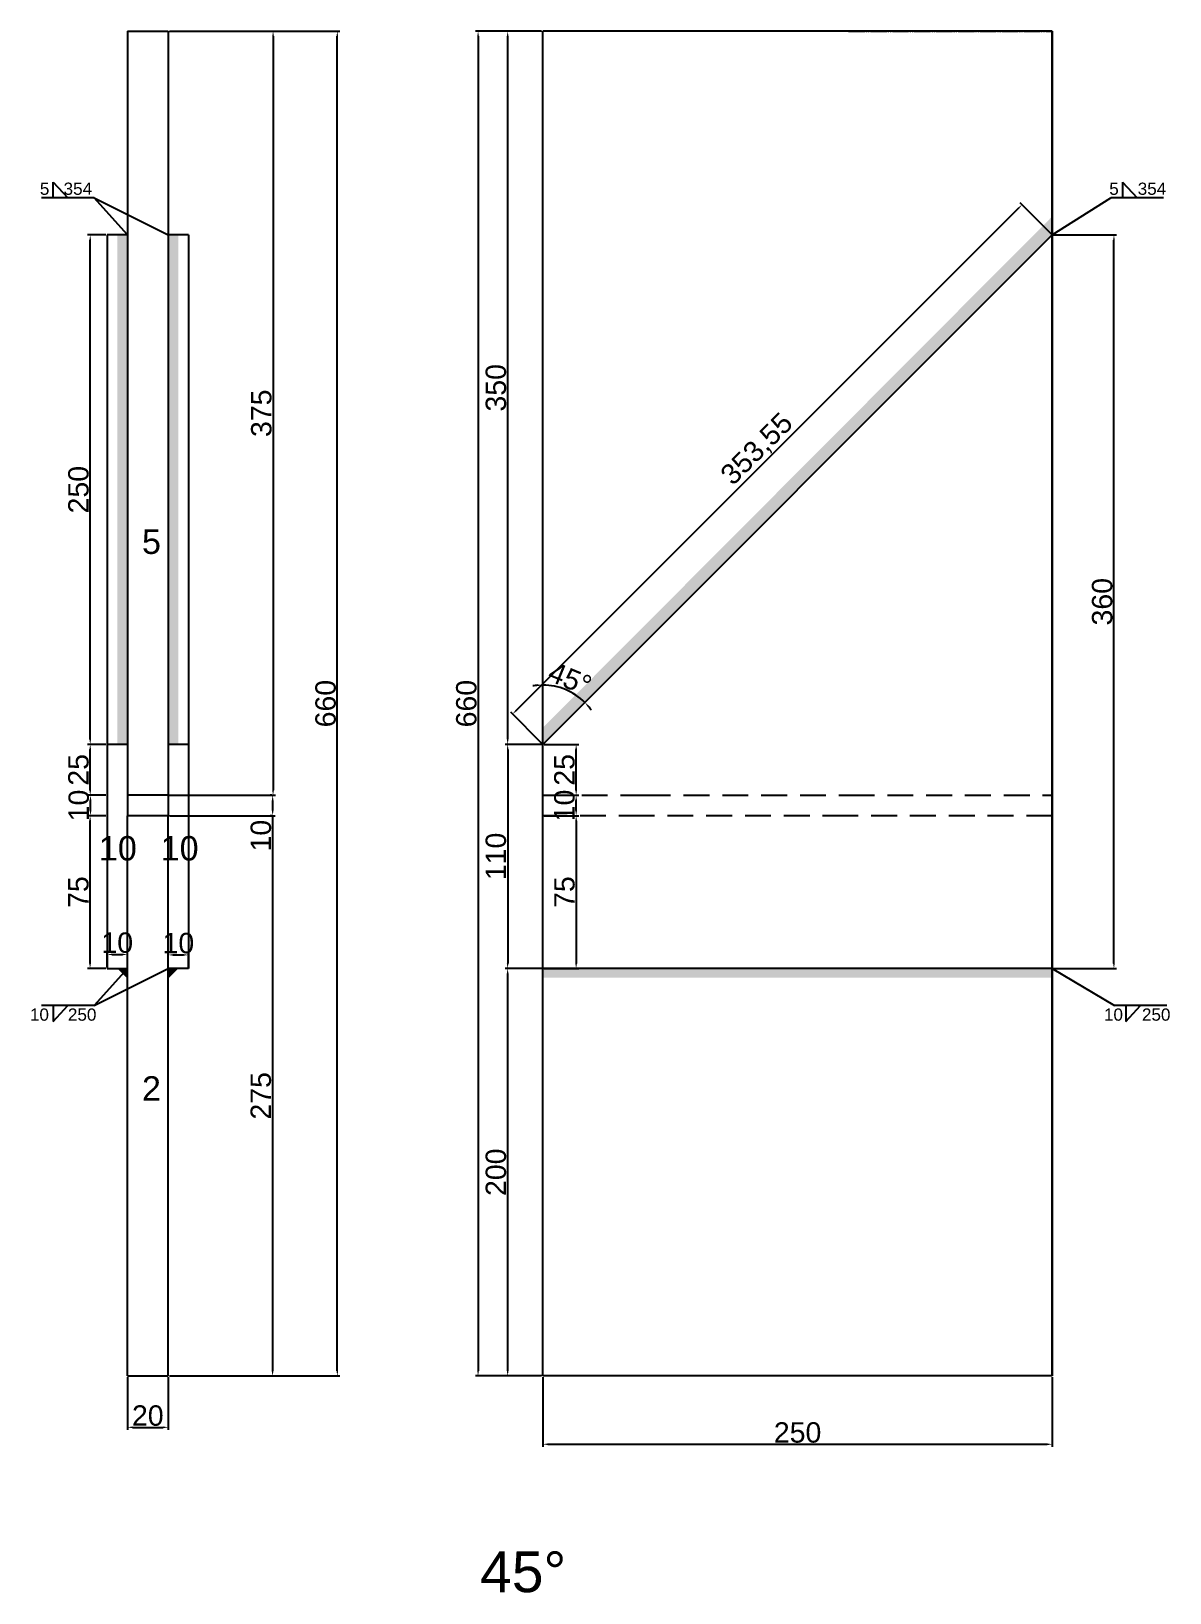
# Model space of a CAD drawing. Header units: millimetres. Extents: x 2042 to 7979, y 1265 to 2032.
# Drawn here: x 4165 to 4723, y 1265 to 2032 of the extents above; entities that cross this region are included whole.
import ezdxf

# ---------------------------------------------------------------- set-up
doc = ezdxf.new("R2010")
doc.units = ezdxf.units.MM
doc.linetypes.add('DASHED', pattern=[19.05, 12.7, -6.35])
doc.linetypes.add('JIS_09_08', pattern=[10.75, 8, -0.55, 0.55, -0.55, 0.55, -0.55])
for name, color, linetype in [('尺寸标注', 6, 'Continuous'), ('标号', 4, 'Continuous'), ('焊缝', 250, 'Continuous')]:
    doc.layers.add(name, color=color, linetype=linetype)
doc.styles.get("Standard").update_dxf_attribs({"font": 'arial.ttf'})
doc.dimstyles.new('ISO-25-JHF', dxfattribs={"dimtxt": 10, "dimasz": 2.5, "dimexe": 1.25, "dimexo": 0.625, "dimtad": 1, "dimtxsty": 'Standard', "dimcen": 2.5, "dimadec": 0, "dimazin": 0, "dimtfac": 1, "dimtmove": 0, "dimatfit": 3, "dimfxl": 0, "dimarcsym": 0})

# ---------------------------------------------------------------- blocks, each defined once
blk = doc.blocks.new('*D304')
at = {"layer": 'Defpoints', "color": 0, "transparency": 16777216}
for p in [(4211.84, 1371.65), (4231.84, 1371.65), (4231.84, 1346.45)]:
    blk.add_point(p, dxfattribs=at)
at = {"layer": '尺寸标注', "color": 0, "lineweight": -2, "transparency": 16777216}
for p, q in [((4211.84, 1371.02), (4211.84, 1345.2)), ((4231.84, 1371.02), (4231.84, 1345.2)), ((4214.34, 1346.45), (4229.34, 1346.45))]:
    blk.add_line(p, q, dxfattribs=at)
at = {"layer": '尺寸标注', "color": 0, "transparency": 16777216}
for points in [[(4214.34, 1346.87), (4214.34, 1346.03), (4211.84, 1346.45)], [(4229.34, 1346.87), (4229.34, 1346.03), (4231.84, 1346.45)]]:
    blk.add_solid(points, dxfattribs=at)
at = {"layer": '尺寸标注', "color": 0, "transparency": 16777216, "insert": (4221.84, 1352.18), "char_height": 10, "attachment_point": 5}
blk.add_mtext('20', dxfattribs=at)
blk = doc.blocks.new('*D305')
at = {"layer": 'Defpoints', "color": 0, "transparency": 16777216}
for p in [(4201.84, 1571.65), (4211.84, 1578.53), (4211.84, 1571.65)]:
    blk.add_point(p, dxfattribs=at)
at = {"layer": '尺寸标注', "color": 0, "lineweight": -2, "transparency": 16777216}
for p, q in [((4201.84, 1572.27), (4201.84, 1579.78)), ((4211.84, 1572.27), (4211.84, 1579.78)), ((4204.34, 1578.53), (4209.34, 1578.53))]:
    blk.add_line(p, q, dxfattribs=at)
at = {"layer": '尺寸标注', "color": 0, "transparency": 16777216}
for points in [[(4204.34, 1578.95), (4204.34, 1578.11), (4201.84, 1578.53)], [(4209.34, 1578.95), (4209.34, 1578.11), (4211.84, 1578.53)]]:
    blk.add_solid(points, dxfattribs=at)
at = {"layer": '尺寸标注', "color": 0, "transparency": 16777216, "insert": (4206.84, 1584.26), "char_height": 10, "attachment_point": 5}
blk.add_mtext('10', dxfattribs=at)
blk = doc.blocks.new('*D306')
at = {"layer": 'Defpoints', "color": 0, "transparency": 16777216}
for p in [(4231.84, 1571.65), (4241.84, 1578.32), (4241.84, 1571.65)]:
    blk.add_point(p, dxfattribs=at)
at = {"layer": '尺寸标注', "color": 0, "lineweight": -2, "transparency": 16777216}
for p, q in [((4231.84, 1572.27), (4231.84, 1579.57)), ((4241.84, 1572.27), (4241.84, 1579.57)), ((4234.34, 1578.32), (4239.34, 1578.32))]:
    blk.add_line(p, q, dxfattribs=at)
at = {"layer": '尺寸标注', "color": 0, "transparency": 16777216}
for points in [[(4234.34, 1578.73), (4234.34, 1577.9), (4231.84, 1578.32)], [(4239.34, 1578.73), (4239.34, 1577.9), (4241.84, 1578.32)]]:
    blk.add_solid(points, dxfattribs=at)
at = {"layer": '尺寸标注', "color": 0, "transparency": 16777216, "insert": (4236.84, 1584.05), "char_height": 10, "attachment_point": 5}
blk.add_mtext('10', dxfattribs=at)
blk = doc.blocks.new('*D213')
at = {"layer": 'Defpoints', "color": 0, "transparency": 16777216}
for p in [(4231.84, 2031.65), (4231.84, 1656.65), (4283.31, 1656.65)]:
    blk.add_point(p, dxfattribs=at)
at = {"layer": '尺寸标注', "color": 0, "lineweight": -2, "transparency": 16777216}
for p, q in [((4232.47, 2031.65), (4284.56, 2031.65)), ((4283.31, 2029.15), (4283.31, 1659.15)), ((4232.47, 1656.65), (4284.56, 1656.65))]:
    blk.add_line(p, q, dxfattribs=at)
at = {"layer": '尺寸标注', "color": 0, "transparency": 16777216}
for points in [[(4282.89, 2029.15), (4283.73, 2029.15), (4283.31, 2031.65)], [(4282.89, 1659.15), (4283.73, 1659.15), (4283.31, 1656.65)]]:
    blk.add_solid(points, dxfattribs=at)
at = {"layer": '尺寸标注', "color": 0, "transparency": 16777216, "insert": (4277.58, 1844.15), "char_height": 10, "attachment_point": 5, "rotation": 90}
blk.add_mtext('375', dxfattribs=at)
blk = doc.blocks.new('*D214')
at = {"layer": 'Defpoints', "color": 0, "transparency": 16777216}
for p in [(4283.31, 1656.65), (4283.1, 1646.65), (4283.31, 1646.65)]:
    blk.add_point(p, dxfattribs=at)
at = {"layer": '尺寸标注', "color": 0, "lineweight": -2, "transparency": 16777216}
for p, q in [((4282.69, 1656.65), (4281.85, 1656.65)), ((4283.1, 1654.15), (4283.1, 1649.15)), ((4282.69, 1646.65), (4281.85, 1646.65)), ((4283.1, 1646.65), (4283.1, 1629.55))]:
    blk.add_line(p, q, dxfattribs=at)
at = {"layer": '尺寸标注', "color": 0, "transparency": 16777216}
for points in [[(4282.69, 1654.15), (4283.52, 1654.15), (4283.1, 1656.65)], [(4282.69, 1649.15), (4283.52, 1649.15), (4283.1, 1646.65)]]:
    blk.add_solid(points, dxfattribs=at)
at = {"layer": '尺寸标注', "color": 0, "transparency": 16777216, "insert": (4277.37, 1636.85), "char_height": 10, "attachment_point": 5, "rotation": 90}
blk.add_mtext('10', dxfattribs=at)
blk = doc.blocks.new('*D307')
at = {"layer": 'Defpoints', "color": 0, "transparency": 16777216}
for p in [(4231.84, 2031.65), (4314.84, 2031.65), (4231.84, 1371.65)]:
    blk.add_point(p, dxfattribs=at)
at = {"layer": '尺寸标注', "color": 0, "lineweight": -2, "transparency": 16777216}
for p, q in [((4232.47, 2031.65), (4316.09, 2031.65)), ((4314.84, 1374.15), (4314.84, 2029.15)), ((4232.47, 1371.65), (4316.09, 1371.65))]:
    blk.add_line(p, q, dxfattribs=at)
at = {"layer": '尺寸标注', "color": 0, "transparency": 16777216}
for points in [[(4314.42, 2029.15), (4315.25, 2029.15), (4314.84, 2031.65)], [(4314.42, 1374.15), (4315.25, 1374.15), (4314.84, 1371.65)]]:
    blk.add_solid(points, dxfattribs=at)
at = {"layer": '尺寸标注', "color": 0, "transparency": 16777216, "insert": (4309.11, 1701.65), "char_height": 10, "attachment_point": 5, "rotation": 90}
blk.add_mtext('660', dxfattribs=at)
blk = doc.blocks.new('*D308')
at = {"layer": 'Defpoints', "color": 0, "transparency": 16777216}
for p in [(4231.84, 1646.65), (4231.84, 1371.65), (4283.07, 1371.65)]:
    blk.add_point(p, dxfattribs=at)
at = {"layer": '尺寸标注', "color": 0, "lineweight": -2, "transparency": 16777216}
for p, q in [((4232.47, 1646.65), (4284.32, 1646.65)), ((4283.07, 1644.15), (4283.07, 1374.15)), ((4232.47, 1371.65), (4284.32, 1371.65))]:
    blk.add_line(p, q, dxfattribs=at)
at = {"layer": '尺寸标注', "color": 0, "transparency": 16777216}
for points in [[(4282.65, 1644.15), (4283.49, 1644.15), (4283.07, 1646.65)], [(4282.65, 1374.15), (4283.49, 1374.15), (4283.07, 1371.65)]]:
    blk.add_solid(points, dxfattribs=at)
at = {"layer": '尺寸标注', "color": 0, "transparency": 16777216, "insert": (4277.34, 1509.15), "char_height": 10, "attachment_point": 5, "rotation": 90}
blk.add_mtext('275', dxfattribs=at)
blk = doc.blocks.new('*D309')
at = {"layer": 'Defpoints', "color": 0, "transparency": 16777216}
for p in [(4193.52, 1646.65), (4201.84, 1646.65), (4201.84, 1571.65)]:
    blk.add_point(p, dxfattribs=at)
at = {"layer": '尺寸标注', "color": 0, "lineweight": -2, "transparency": 16777216}
for p, q in [((4201.22, 1646.65), (4192.27, 1646.65)), ((4193.52, 1574.15), (4193.52, 1644.15)), ((4201.22, 1571.65), (4192.27, 1571.65))]:
    blk.add_line(p, q, dxfattribs=at)
at = {"layer": '尺寸标注', "color": 0, "transparency": 16777216}
for points in [[(4193.1, 1644.15), (4193.93, 1644.15), (4193.52, 1646.65)], [(4193.1, 1574.15), (4193.93, 1574.15), (4193.52, 1571.65)]]:
    blk.add_solid(points, dxfattribs=at)
at = {"layer": '尺寸标注', "color": 0, "transparency": 16777216, "insert": (4187.81, 1609.15), "char_height": 10, "attachment_point": 5, "rotation": 90}
blk.add_mtext('75', dxfattribs=at)
blk = doc.blocks.new('*D310')
at = {"layer": 'Defpoints', "color": 0, "transparency": 16777216}
for p in [(4193.57, 1681.65), (4201.84, 1681.65), (4201.84, 1656.65)]:
    blk.add_point(p, dxfattribs=at)
at = {"layer": '尺寸标注', "color": 0, "lineweight": -2, "transparency": 16777216}
for p, q in [((4201.22, 1681.65), (4192.32, 1681.65)), ((4193.57, 1659.15), (4193.57, 1679.15)), ((4201.22, 1656.65), (4192.32, 1656.65))]:
    blk.add_line(p, q, dxfattribs=at)
at = {"layer": '尺寸标注', "color": 0, "transparency": 16777216}
for points in [[(4193.16, 1679.15), (4193.99, 1679.15), (4193.57, 1681.65)], [(4193.16, 1659.15), (4193.99, 1659.15), (4193.57, 1656.65)]]:
    blk.add_solid(points, dxfattribs=at)
at = {"layer": '尺寸标注', "color": 0, "transparency": 16777216, "insert": (4187.84, 1669.15), "char_height": 10, "attachment_point": 5, "rotation": 90}
blk.add_mtext('25', dxfattribs=at)
blk = doc.blocks.new('*D215')
at = {"layer": 'Defpoints', "color": 0, "transparency": 16777216}
for p in [(4193.72, 1656.65), (4201.84, 1656.65), (4201.84, 1646.65)]:
    blk.add_point(p, dxfattribs=at)
at = {"layer": '尺寸标注', "color": 0, "lineweight": -2, "transparency": 16777216}
for p, q in [((4201.22, 1656.65), (4192.47, 1656.65)), ((4193.72, 1649.15), (4193.72, 1654.15)), ((4201.22, 1646.65), (4192.47, 1646.65))]:
    blk.add_line(p, q, dxfattribs=at)
at = {"layer": '尺寸标注', "color": 0, "transparency": 16777216}
for points in [[(4193.31, 1654.15), (4194.14, 1654.15), (4193.72, 1656.65)], [(4193.31, 1649.15), (4194.14, 1649.15), (4193.72, 1646.65)]]:
    blk.add_solid(points, dxfattribs=at)
at = {"layer": '尺寸标注', "color": 0, "transparency": 16777216, "insert": (4187.99, 1651.65), "char_height": 10, "attachment_point": 5, "rotation": 90}
blk.add_mtext('10', dxfattribs=at)
blk = doc.blocks.new('*D216')
at = {"layer": 'Defpoints', "color": 0, "transparency": 16777216}
for p in [(4415.7, 1981.65), (4515.7, 1781.65), (4430.26, 1706.86), (4415.7, 1681.65), (4415.7, 1321.65)]:
    blk.add_point(p, dxfattribs=at)
at = {"layer": '尺寸标注', "color": 0, "lineweight": -2, "transparency": 16777216}
for start, end in [(94.92197, 99.84395), (45, 90), (35.15605, 40.07803)]:
    blk.add_arc((4415.7, 1681.65), 29.11, start, end, dxfattribs=at)
at = {"layer": '尺寸标注', "color": 0, "transparency": 16777216}
for points in [[(4413.19, 1711.07), (4413.22, 1710.24), (4415.7, 1710.76)], [(4437.67, 1700.11), (4438.28, 1700.67), (4436.29, 1702.23)]]:
    blk.add_solid(points, dxfattribs=at)
at = {"layer": '尺寸标注', "color": 0, "transparency": 16777216, "insert": (4429.03, 1713.82), "char_height": 10, "attachment_point": 5, "rotation": 337.5}
blk.add_mtext('45°', dxfattribs=at)
blk = doc.blocks.new('*D202')
at = {"layer": 'Defpoints', "color": 0, "transparency": 16777216}
for p in [(4415.7, 1371.65), (4665.7, 1371.65), (4665.7, 1338.15)]:
    blk.add_point(p, dxfattribs=at)
at = {"layer": '尺寸标注', "color": 0, "lineweight": -2, "transparency": 16777216}
for p, q in [((4415.7, 1371.02), (4415.7, 1336.9)), ((4665.7, 1371.02), (4665.7, 1336.9)), ((4418.2, 1338.15), (4663.2, 1338.15))]:
    blk.add_line(p, q, dxfattribs=at)
at = {"layer": '尺寸标注', "color": 0, "transparency": 16777216}
for points in [[(4418.2, 1338.56), (4418.2, 1337.73), (4415.7, 1338.15)], [(4663.2, 1338.56), (4663.2, 1337.73), (4665.7, 1338.15)]]:
    blk.add_solid(points, dxfattribs=at)
at = {"layer": '尺寸标注', "color": 0, "transparency": 16777216, "insert": (4540.7, 1343.88), "char_height": 10, "attachment_point": 5}
blk.add_mtext('250', dxfattribs=at)
blk = doc.blocks.new('*D279')
at = {"layer": 'Defpoints', "color": 0, "transparency": 16777216}
for p in [(4415.7, 2031.65), (4383.91, 1371.65), (4415.7, 1371.65)]:
    blk.add_point(p, dxfattribs=at)
at = {"layer": '尺寸标注', "color": 0, "lineweight": -2, "transparency": 16777216}
for p, q in [((4415.08, 2031.65), (4382.66, 2031.65)), ((4383.91, 2029.15), (4383.91, 1374.15)), ((4415.08, 1371.65), (4382.66, 1371.65))]:
    blk.add_line(p, q, dxfattribs=at)
at = {"layer": '尺寸标注', "color": 0, "transparency": 16777216}
for points in [[(4383.5, 2029.15), (4384.33, 2029.15), (4383.91, 2031.65)], [(4383.5, 1374.15), (4384.33, 1374.15), (4383.91, 1371.65)]]:
    blk.add_solid(points, dxfattribs=at)
at = {"layer": '尺寸标注', "color": 0, "transparency": 16777216, "insert": (4378.18, 1701.65), "char_height": 10, "attachment_point": 5, "rotation": 90}
blk.add_mtext('660', dxfattribs=at)
blk = doc.blocks.new('*D280')
at = {"layer": 'Defpoints', "color": 0, "transparency": 16777216}
for p in [(4665.7, 1931.65), (4695.94, 1931.65), (4665.7, 1571.65)]:
    blk.add_point(p, dxfattribs=at)
at = {"layer": '尺寸标注', "color": 0, "lineweight": -2, "transparency": 16777216}
for p, q in [((4666.33, 1931.65), (4697.19, 1931.65)), ((4695.94, 1574.15), (4695.94, 1929.15)), ((4666.33, 1571.65), (4697.19, 1571.65))]:
    blk.add_line(p, q, dxfattribs=at)
at = {"layer": '尺寸标注', "color": 0, "transparency": 16777216}
for points in [[(4695.52, 1929.15), (4696.36, 1929.15), (4695.94, 1931.65)], [(4695.52, 1574.15), (4696.36, 1574.15), (4695.94, 1571.65)]]:
    blk.add_solid(points, dxfattribs=at)
at = {"layer": '尺寸标注', "color": 0, "transparency": 16777216, "insert": (4690.21, 1751.65), "char_height": 10, "attachment_point": 5, "rotation": 90}
blk.add_mtext('360', dxfattribs=at)
blk = doc.blocks.new('*D281')
at = {"layer": 'Defpoints', "color": 0, "transparency": 16777216}
for p in [(4415.7, 1681.65), (4398.43, 1571.65), (4415.7, 1571.65)]:
    blk.add_point(p, dxfattribs=at)
at = {"layer": '尺寸标注', "color": 0, "lineweight": -2, "transparency": 16777216}
for p, q in [((4415.08, 1681.65), (4397.18, 1681.65)), ((4398.43, 1679.15), (4398.43, 1574.15)), ((4415.08, 1571.65), (4397.18, 1571.65))]:
    blk.add_line(p, q, dxfattribs=at)
at = {"layer": '尺寸标注', "color": 0, "transparency": 16777216}
for points in [[(4398.01, 1679.15), (4398.84, 1679.15), (4398.43, 1681.65)], [(4398.01, 1574.15), (4398.84, 1574.15), (4398.43, 1571.65)]]:
    blk.add_solid(points, dxfattribs=at)
at = {"layer": '尺寸标注', "color": 0, "transparency": 16777216, "insert": (4392.69, 1626.65), "char_height": 10, "attachment_point": 5, "rotation": 90}
blk.add_mtext('110', dxfattribs=at)
blk = doc.blocks.new('*D282')
at = {"layer": 'Defpoints', "color": 0, "transparency": 16777216}
for p in [(4415.7, 1646.65), (4415.7, 1571.65), (4432.04, 1571.65)]:
    blk.add_point(p, dxfattribs=at)
at = {"layer": '尺寸标注', "color": 0, "lineweight": -2, "transparency": 16777216}
for p, q in [((4416.33, 1646.65), (4433.29, 1646.65)), ((4432.04, 1644.15), (4432.04, 1574.15)), ((4416.33, 1571.65), (4433.29, 1571.65))]:
    blk.add_line(p, q, dxfattribs=at)
at = {"layer": '尺寸标注', "color": 0, "transparency": 16777216}
for points in [[(4431.62, 1644.15), (4432.46, 1644.15), (4432.04, 1646.65)], [(4431.62, 1574.15), (4432.46, 1574.15), (4432.04, 1571.65)]]:
    blk.add_solid(points, dxfattribs=at)
at = {"layer": '尺寸标注', "color": 0, "transparency": 16777216, "insert": (4426.33, 1609.15), "char_height": 10, "attachment_point": 5, "rotation": 90}
blk.add_mtext('75', dxfattribs=at)
blk = doc.blocks.new('*D283')
at = {"layer": 'Defpoints', "color": 0, "transparency": 16777216}
for p in [(4415.7, 1656.65), (4432.04, 1656.65), (4415.7, 1646.65)]:
    blk.add_point(p, dxfattribs=at)
at = {"layer": '尺寸标注', "color": 0, "lineweight": -2, "transparency": 16777216}
for p, q in [((4416.33, 1656.65), (4433.29, 1656.65)), ((4432.04, 1649.15), (4432.04, 1654.15)), ((4416.33, 1646.65), (4433.29, 1646.65))]:
    blk.add_line(p, q, dxfattribs=at)
at = {"layer": '尺寸标注', "color": 0, "transparency": 16777216}
for points in [[(4431.62, 1654.15), (4432.46, 1654.15), (4432.04, 1656.65)], [(4431.62, 1649.15), (4432.46, 1649.15), (4432.04, 1646.65)]]:
    blk.add_solid(points, dxfattribs=at)
at = {"layer": '尺寸标注', "color": 0, "transparency": 16777216, "insert": (4426.31, 1651.65), "char_height": 10, "attachment_point": 5, "rotation": 90}
blk.add_mtext('10', dxfattribs=at)
blk = doc.blocks.new('*D203')
at = {"layer": 'Defpoints', "color": 0, "transparency": 16777216}
for p in [(4415.7, 1681.65), (4432.04, 1681.65), (4415.7, 1656.65)]:
    blk.add_point(p, dxfattribs=at)
at = {"layer": '尺寸标注', "color": 0, "lineweight": -2, "transparency": 16777216}
for p, q in [((4416.33, 1681.65), (4433.29, 1681.65)), ((4432.04, 1659.15), (4432.04, 1679.15)), ((4416.33, 1656.65), (4433.29, 1656.65))]:
    blk.add_line(p, q, dxfattribs=at)
at = {"layer": '尺寸标注', "color": 0, "transparency": 16777216}
for points in [[(4431.62, 1679.15), (4432.46, 1679.15), (4432.04, 1681.65)], [(4431.62, 1659.15), (4432.46, 1659.15), (4432.04, 1656.65)]]:
    blk.add_solid(points, dxfattribs=at)
at = {"layer": '尺寸标注', "color": 0, "transparency": 16777216, "insert": (4426.31, 1669.15), "char_height": 10, "attachment_point": 5, "rotation": 90}
blk.add_mtext('25', dxfattribs=at)
blk = doc.blocks.new('*D284')
at = {"layer": 'Defpoints', "color": 0, "transparency": 16777216}
for p in [(4398.43, 1571.65), (4415.7, 1571.65), (4415.7, 1371.65)]:
    blk.add_point(p, dxfattribs=at)
at = {"layer": '尺寸标注', "color": 0, "lineweight": -2, "transparency": 16777216}
for p, q in [((4415.08, 1571.65), (4397.18, 1571.65)), ((4398.43, 1374.15), (4398.43, 1569.15)), ((4415.08, 1371.65), (4397.18, 1371.65))]:
    blk.add_line(p, q, dxfattribs=at)
at = {"layer": '尺寸标注', "color": 0, "transparency": 16777216}
for points in [[(4398.01, 1569.15), (4398.84, 1569.15), (4398.43, 1571.65)], [(4398.01, 1374.15), (4398.84, 1374.15), (4398.43, 1371.65)]]:
    blk.add_solid(points, dxfattribs=at)
at = {"layer": '尺寸标注', "color": 0, "transparency": 16777216, "insert": (4392.69, 1471.65), "char_height": 10, "attachment_point": 5, "rotation": 90}
blk.add_mtext('200', dxfattribs=at)
blk = doc.blocks.new('*D204')
at = {"layer": 'Defpoints', "color": 0, "transparency": 16777216}
for p in [(4398.43, 2031.65), (4415.7, 2031.65), (4415.7, 1681.65)]:
    blk.add_point(p, dxfattribs=at)
at = {"layer": '尺寸标注', "color": 0, "lineweight": -2, "transparency": 16777216}
for p, q in [((4415.08, 2031.65), (4397.18, 2031.65)), ((4398.43, 1684.15), (4398.43, 2029.15)), ((4415.08, 1681.65), (4397.18, 1681.65))]:
    blk.add_line(p, q, dxfattribs=at)
at = {"layer": '尺寸标注', "color": 0, "transparency": 16777216}
for points in [[(4398.01, 2029.15), (4398.84, 2029.15), (4398.43, 2031.65)], [(4398.01, 1684.15), (4398.84, 1684.15), (4398.43, 1681.65)]]:
    blk.add_solid(points, dxfattribs=at)
at = {"layer": '尺寸标注', "color": 0, "transparency": 16777216, "insert": (4392.69, 1856.65), "char_height": 10, "attachment_point": 5, "rotation": 90}
blk.add_mtext('350', dxfattribs=at)
blk = doc.blocks.new('*D285')
at = {"layer": 'Defpoints', "color": 0, "transparency": 16777216}
for p in [(4650.84, 1946.51), (4665.7, 1931.65), (4415.7, 1681.65)]:
    blk.add_point(p, dxfattribs=at)
at = {"layer": '尺寸标注', "color": 0, "lineweight": -2, "transparency": 16777216}
for p, q in [((4665.26, 1932.09), (4649.95, 1947.4)), ((4402.61, 1698.28), (4649.07, 1944.74)), ((4415.26, 1682.09), (4399.95, 1697.4))]:
    blk.add_line(p, q, dxfattribs=at)
at = {"layer": '尺寸标注', "color": 0, "transparency": 16777216}
for points in [[(4648.78, 1945.04), (4649.36, 1944.45), (4650.84, 1946.51)], [(4402.31, 1698.57), (4402.9, 1697.98), (4400.84, 1696.51)]]:
    blk.add_solid(points, dxfattribs=at)
at = {"layer": '尺寸标注', "color": 0, "transparency": 16777216, "insert": (4521.15, 1826.2), "char_height": 10, "attachment_point": 5, "rotation": 45}
blk.add_mtext('353,55', dxfattribs=at)
blk = doc.blocks.new('*D286')
at = {"layer": 'Defpoints', "color": 0, "transparency": 16777216}
for p in [(4193.57, 1931.65), (4201.84, 1931.65), (4201.84, 1681.65)]:
    blk.add_point(p, dxfattribs=at)
at = {"layer": '尺寸标注', "color": 0, "lineweight": -2, "transparency": 16777216}
for p, q in [((4201.22, 1931.65), (4192.32, 1931.65)), ((4193.57, 1684.15), (4193.57, 1929.15)), ((4201.22, 1681.65), (4192.32, 1681.65))]:
    blk.add_line(p, q, dxfattribs=at)
at = {"layer": '尺寸标注', "color": 0, "transparency": 16777216}
for points in [[(4193.16, 1929.15), (4193.99, 1929.15), (4193.57, 1931.65)], [(4193.16, 1684.15), (4193.99, 1684.15), (4193.57, 1681.65)]]:
    blk.add_solid(points, dxfattribs=at)
at = {"layer": '尺寸标注', "color": 0, "transparency": 16777216, "insert": (4187.84, 1806.65), "char_height": 10, "attachment_point": 5, "rotation": 90}
blk.add_mtext('250', dxfattribs=at)

msp = doc.modelspace()

# ---------------------------------------------------------------- hatches: boundary and pattern name
at = {"layer": '焊缝'}
h = msp.add_hatch(color=250, dxfattribs=at)
h.dxf.hatch_style = 1
h.paths.add_polyline_path([(4415.701, 1689.848), (4415.701, 1681.648), (4665.701, 1931.648), (4665.701, 1940.798)])
h = msp.add_hatch(color=250, dxfattribs=at)
h.dxf.hatch_style = 1
h.paths.add_polyline_path([(4211.842, 1931.648), (4206.842, 1931.648), (4206.842, 1681.648), (4211.857, 1681.648)])
h = msp.add_hatch(color=250, dxfattribs=at)
h.dxf.hatch_style = 1
h.paths.add_polyline_path([(4236.842, 1931.648), (4231.842, 1931.648), (4231.842, 1681.648), (4236.857, 1681.648)])
h = msp.add_hatch(color=250, dxfattribs=at)
h.dxf.hatch_style = 1
h.paths.add_polyline_path([(4211.842, 1566.648), (4206.842, 1571.648), (4211.842, 1571.648)])
h = msp.add_hatch(color=250, dxfattribs=at)
h.dxf.hatch_style = 1
h.paths.add_polyline_path([(4231.842, 1566.648), (4236.842, 1571.648), (4231.842, 1571.648)])
h = msp.add_hatch(color=250, dxfattribs=at)
h.dxf.hatch_style = 1
h.paths.add_polyline_path([(4415.701, 1572.078), (4415.701, 1567.078), (4665.701, 1567.078), (4665.701, 1572.078)])

# ---------------------------------------------------------------- linework, layer by layer
for p, q in [((4211.842, 2031.648), (4231.842, 2031.648)), ((4211.842, 2031.648), (4211.842, 1656.648)), ((4231.842, 2031.648), (4231.842, 1656.648)), ((4415.701, 1371.648), (4415.701, 2031.648)), ((4665.701, 2031.648), (4415.701, 2031.648)), ((4665.701, 2031.648), (4665.701, 1371.648)), ((4665.701, 1371.648), (4665.701, 2031.648)), ((4201.842, 1931.648), (4201.842, 1571.648)), ((4211.842, 1931.648), (4201.842, 1931.648)), ((4241.842, 1931.648), (4231.842, 1931.648)), ((4241.842, 1931.648), (4241.842, 1571.648)), ((4415.701, 1681.648), (4665.701, 1931.648)), ((4211.842, 1681.648), (4201.842, 1681.648)), ((4241.842, 1681.648), (4231.842, 1681.648)), ((4231.842, 1656.648), (4211.842, 1656.648)), ((4211.842, 1656.648), (4211.842, 1646.648)), ((4231.842, 1656.648), (4231.842, 1646.648)), ((4231.842, 1646.648), (4211.842, 1646.648)), ((4211.842, 1371.648), (4211.842, 1646.648)), ((4231.842, 1371.648), (4231.842, 1646.648)), ((4201.842, 1571.648), (4211.842, 1571.648)), ((4241.842, 1571.648), (4231.842, 1571.648)), ((4465.701, 1571.648), (4415.701, 1571.648)), ((4565.701, 1571.648), (4465.701, 1571.648)), ((4665.701, 1571.648), (4565.701, 1571.648)), ((4211.842, 1371.648), (4231.842, 1371.648)), ((4465.701, 1371.648), (4415.701, 1371.648)), ((4565.701, 1371.648), (4465.701, 1371.648)), ((4665.701, 1371.648), (4565.701, 1371.648))]:
    msp.add_line(p, q)
at = {"linetype": 'JIS_09_08'}
msp.add_line((4565.701, 2031.648), (4665.701, 2031.648), dxfattribs=at)
at = {"linetype": 'DASHED'}
for p, q in [((4415.701, 1656.648), (4465.701, 1656.648)), ((4465.701, 1656.648), (4565.701, 1656.648)), ((4565.701, 1656.648), (4665.701, 1656.648)), ((4465.701, 1646.648), (4415.701, 1646.648)), ((4565.701, 1646.648), (4465.701, 1646.648)), ((4665.701, 1646.648), (4565.701, 1646.648))]:
    msp.add_line(p, q, dxfattribs=at)
at = {"layer": '尺寸标注'}
for p, q in [((4175.338, 1949.838), (4175.338, 1957.603)), ((4175.338, 1957.603), (4182.569, 1949.838)), ((4700.108, 1957.603), (4707.34, 1949.838)), ((4700.108, 1957.603), (4700.108, 1949.838)), ((4195.451, 1949.838), (4169.688, 1949.838)), ((4211.842, 1931.648), (4195.451, 1949.838)), ((4195.451, 1949.838), (4231.842, 1931.648)), ((4665.701, 1931.648), (4694.458, 1949.838)), ((4720.221, 1949.838), (4694.458, 1949.838)), ((4211.842, 1571.648), (4195.451, 1553.459)), ((4195.451, 1553.459), (4231.842, 1571.648)), ((4665.701, 1571.648), (4696.151, 1553.459)), ((4195.451, 1553.459), (4169.688, 1553.459)), ((4175.338, 1553.459), (4175.338, 1545.694)), ((4175.338, 1545.694), (4182.569, 1553.459)), ((4721.914, 1553.459), (4696.151, 1553.459)), ((4701.8, 1553.459), (4701.8, 1545.694)), ((4701.8, 1545.694), (4709.032, 1553.459))]:
    msp.add_line(p, q, dxfattribs=at)

# ---------------------------------------------------------------- texts
at = {"insert": (4384.936, 1285.542), "char_height": 20, "attachment_point": 1}
msp.add_mtext_dynamic_manual_height_columns('45° ', width=70.10425, gutter_width=12.5, heights=[0], dxfattribs=at)
at = {"layer": '尺寸标注', "char_height": 6}
for s, insert, attachment_point in [('5   354', (4168.868, 1957.355), 1), ('5    354', (4693.638, 1957.355), 1), ('\\pt0;10    250', (4163.996, 1545.942), 7), ('10    250', (4691.044, 1545.942), 7)]:
    msp.add_mtext_dynamic_manual_height_columns(s, width=68.30832, gutter_width=12.5, heights=[0], dxfattribs=dict(at, insert=insert, attachment_point=attachment_point))
at = {"layer": '标号', "char_height": 12, "attachment_point": 7}
for s, insert in [('5', (4218.978, 1774.938)), ('10 ', (4197.814, 1624.481)), ('10 ', (4228.13, 1624.481)), ('2 ', (4218.978, 1506.764))]:
    msp.add_mtext_dynamic_manual_height_columns(s, width=70.10425, gutter_width=12.5, heights=[0], dxfattribs=dict(at, insert=insert))

# ---------------------------------------------------------------- dimensions: what is measured, and where the dimension line sits
at = {"layer": '尺寸标注'}
for p1, p2, distance, picture, middle in [((4231.842, 2031.648), (4231.842, 1656.648), 51.469, '*D213', (4277.577, 1844.148)), ((4231.842, 1371.648), (4231.842, 2031.648), -82.995, '*D307', (4309.107, 1701.648)), ((4415.701, 2031.648), (4415.701, 1371.648), -31.786, '*D279', (4378.184, 1701.648)), ((4415.701, 1681.648), (4415.701, 2031.648), 17.275, '*D204', (4392.692, 1856.648)), ((4415.701, 1681.648), (4665.701, 1931.648), 21.02, '*D285', (4521.146, 1826.203)), ((4201.842, 1681.648), (4201.842, 1931.648), 8.269, '*D286', (4187.843, 1806.648)), ((4665.701, 1571.648), (4665.701, 1931.648), -30.24, '*D280', (4690.207, 1751.648)), ((4201.842, 1656.648), (4201.842, 1681.648), 8.269, '*D310', (4187.843, 1669.148)), ((4415.701, 1681.648), (4415.701, 1571.648), -17.275, '*D281', (4392.695, 1626.648)), ((4415.701, 1656.648), (4415.701, 1681.648), -16.339, '*D203', (4426.309, 1669.148)), ((4283.311, 1656.648), (4283.311, 1646.648), -0.208, '*D214', (4277.372, 1636.849)), ((4201.842, 1571.648), (4201.842, 1646.648), 8.327, '*D309', (4187.805, 1609.148)), ((4231.842, 1646.648), (4231.842, 1371.648), 51.227, '*D308', (4277.338, 1509.148)), ((4415.701, 1646.648), (4415.701, 1571.648), 16.339, '*D282', (4426.329, 1609.148)), ((4415.701, 1371.648), (4415.701, 1571.648), 17.275, '*D284', (4392.695, 1471.648)), ((4415.701, 1371.648), (4665.701, 1371.648), -33.502, '*D202', (4540.701, 1343.877))]:
    dim = msp.add_aligned_dim(p1=p1, p2=p2, distance=distance, dimstyle='ISO-25-JHF', dxfattribs=at)
    dim.commit()
    dim.dimension.update_dxf_attribs({"geometry": picture, "text_midpoint": middle})
dim = msp.add_angular_dim_2l(base=(4430.256, 1706.859), line1=((4415.701, 1321.648), (4415.701, 1981.648)), line2=((4415.701, 1681.648), (4515.701, 1781.648)), dimstyle='ISO-25-JHF', dxfattribs=at)
dim.commit()
dim.dimension.update_dxf_attribs({"geometry": '*D216', "text_midpoint": (4429.026, 1713.819)})
for base, p1, p2, angle, picture, middle in [((4193.724, 1656.648), (4201.842, 1646.648), (4201.842, 1656.648), 90, '*D215', (4193.724, 1651.648)), ((4432.039, 1656.648), (4415.701, 1646.648), (4415.701, 1656.648), 90, '*D283', (4432.039, 1651.648)), ((4211.842, 1578.531), (4201.842, 1571.648), (4211.842, 1571.648), 0, '*D305', (4206.842, 1578.531)), ((4241.842, 1578.317), (4231.842, 1571.648), (4241.842, 1571.648), 0, '*D306', (4236.842, 1578.317)), ((4231.842, 1346.45), (4211.842, 1371.648), (4231.842, 1371.648), 0, '*D304', (4221.842, 1346.45))]:
    dim = msp.add_linear_dim(base=base, p1=p1, p2=p2, angle=angle, dimstyle='ISO-25-JHF', dxfattribs=at)
    dim.commit()
    dim.dimension.update_dxf_attribs({"geometry": picture, "text_midpoint": middle, "dimtype": 161})

doc.saveas('drawing.dxf')
